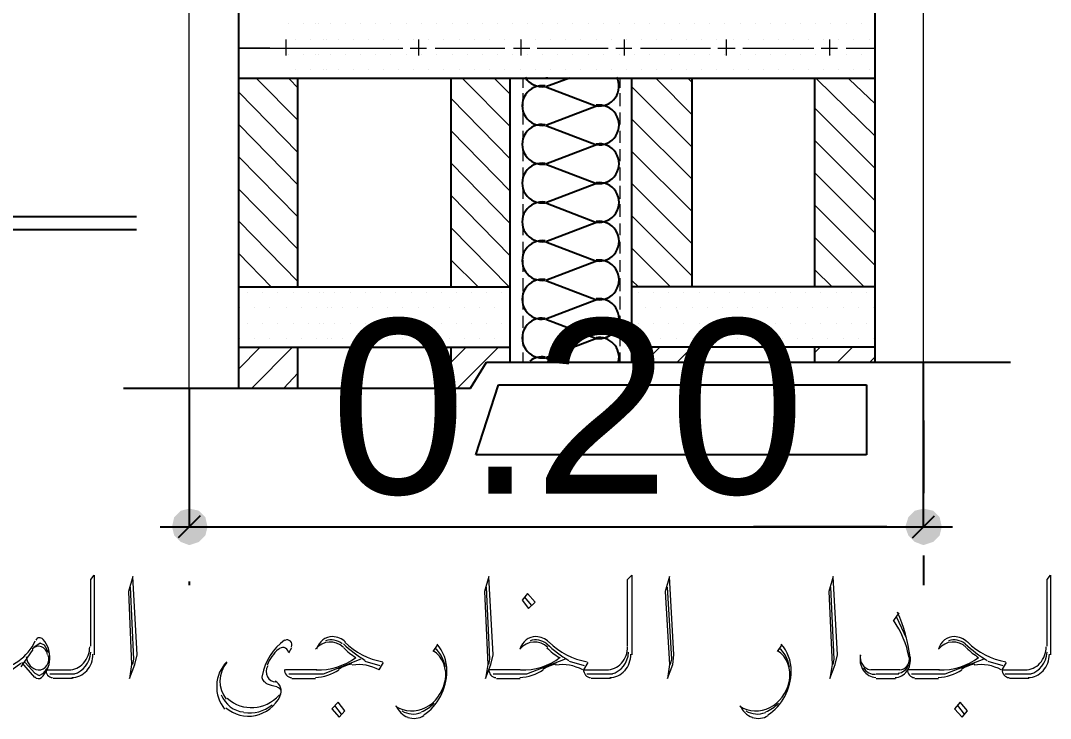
# Model space of a CAD drawing. Header units: inches. Extents: x -351 to 2582, y -266 to 144.
# Drawn here: x 229.573 to 231.222, y -52.474 to -51.357 of the extents above; entities that cross this region are included whole.
import ezdxf

# ---------------------------------------------------------------- set-up
doc = ezdxf.new("R2010")
doc.units = ezdxf.units.IN
doc.header["$MEASUREMENT"] = 0
doc.linetypes.add('HIDDEN2', pattern=[0.1875, 0.125, -0.0625])
doc.layers.add('PDF2_Geometry', color=7, linetype='Continuous')
doc.layers.add('WALL', color=7, linetype='Continuous')
doc.styles.get("Standard").update_dxf_attribs({"font": 'arial.ttf'})

# ---------------------------------------------------------------- blocks, each defined once
blk = doc.blocks.new('A$C5888202B')
at = {"layer": 'PDF2_Geometry', "lineweight": 18}
for p, q in [((-0.5752, -3.8923), (-0.5752, 0.0423)), ((0.6866, -3.848), (0.6866, -0.0021)), ((-0.4365, -3.3081), (-0.4901, -3.3081)), ((-0.4901, -3.3081), (-0.2083, -3.3081)), ((-0.4236, -3.3081), (-0.394, -3.3081)), ((-0.4088, -3.321), (-0.4088, -3.2933)), ((-0.1953, -3.3081), (-0.1676, -3.3081)), ((-0.1805, -3.321), (-0.1805, -3.2933)), ((-0.1528, -3.3081), (-0.0326, -3.3081)), ((-0.0178, -3.3081), (0.0099, -3.3081)), ((-0.0049, -3.321), (-0.0049, -3.2933)), ((0.0228, -3.3081), (0.1449, -3.3081)), ((0.1578, -3.3081), (0.1856, -3.3081)), ((0.1726, -3.321), (0.1726, -3.2933)), ((0.2003, -3.3081), (0.3205, -3.3081)), ((0.3335, -3.3081), (0.3631, -3.3081)), ((0.3483, -3.321), (0.3483, -3.2933)), ((0.376, -3.3081), (0.498, -3.3081)), ((0.511, -3.3081), (0.5387, -3.3081)), ((0.5258, -3.321), (0.5258, -3.2933)), ((0.5535, -3.3081), (0.6034, -3.3081)), ((-0.7445, -4.2215), (-0.7389, -4.2141)), ((-0.7445, -4.3361), (-0.7445, -4.2215)), ((-0.7389, -4.2141), (-0.7389, -4.3509)), ((-0.6724, -4.2159), (-0.6798, -4.2418)), ((-0.665, -4.3509), (-0.6724, -4.2159)), ((-0.0604, -4.2159), (-0.0678, -4.2418)), ((-0.053, -4.3509), (-0.0604, -4.2159)), ((0.1782, -4.2215), (0.1856, -4.2141)), ((0.1782, -4.3361), (0.1782, -4.2215)), ((0.1856, -4.2141), (0.1856, -4.3509)), ((0.2503, -4.2159), (0.2429, -4.2418)), ((0.2577, -4.3509), (0.2503, -4.2159)), ((0.5313, -4.2159), (0.5239, -4.2418)), ((0.5387, -4.3509), (0.5313, -4.2159)), ((0.8993, -4.2215), (0.9048, -4.2141)), ((0.8993, -4.3361), (0.8993, -4.2215)), ((0.9048, -4.2141), (0.9048, -4.3509)), ((-0.6798, -4.2418), (-0.6742, -4.3675)), ((-0.6705, -4.3583), (-0.6761, -4.2344)), ((-0.0678, -4.2418), (-0.0622, -4.3675)), ((-0.0585, -4.3583), (-0.0641, -4.2344)), ((0.0062, -4.2455), (-0.003, -4.2566)), ((0.0191, -4.2603), (0.0062, -4.2455)), ((0.2429, -4.2418), (0.2503, -4.3675)), ((0.254, -4.3583), (0.2466, -4.2344)), ((0.5239, -4.2418), (0.5295, -4.3675)), ((0.5332, -4.3583), (0.5276, -4.2344)), ((-0.003, -4.2566), (0.008, -4.2714)), ((0.0136, -4.2658), (0.0007, -4.251)), ((0.008, -4.2714), (0.0191, -4.2603)), ((0.6441, -4.2788), (0.6349, -4.2917)), ((0.6404, -4.2862), (0.657, -4.3213)), ((-0.8314, -4.3306), (-0.8425, -4.338)), ((-0.824, -4.3343), (-0.8314, -4.3306)), ((-0.8166, -4.3472), (-0.824, -4.3343)), ((-0.1491, -4.3343), (-0.1565, -4.3453)), ((0.4426, -4.3343), (0.4352, -4.3453)), ((-0.8443, -4.3416), (-0.8647, -4.3712)), ((-0.6687, -4.3675), (-0.665, -4.3509)), ((-0.4043, -4.3472), (-0.3987, -4.338)), ((-0.0567, -4.3675), (-0.053, -4.3509)), ((0.2558, -4.3675), (0.2577, -4.3509)), ((0.535, -4.3675), (0.5387, -4.3509)), ((-0.8647, -4.3657), (-0.8795, -4.3768)), ((-0.8406, -4.3897), (-0.8628, -4.3638)), ((-0.8573, -4.3638), (-0.8406, -4.3823)), ((-0.6779, -4.3916), (-0.6687, -4.3675)), ((-0.6742, -4.3675), (-0.6779, -4.3916)), ((-0.6724, -4.3675), (-0.6705, -4.3583)), ((-0.2804, -4.3583), (-0.3451, -4.3842)), ((-0.2471, -4.3694), (-0.273, -4.362)), ((-0.249, -4.3768), (-0.2416, -4.3638)), ((-0.0659, -4.3916), (-0.0567, -4.3675)), ((-0.0622, -4.3675), (-0.0659, -4.3916)), ((-0.0604, -4.3675), (-0.0585, -4.3583)), ((0.0709, -4.3583), (0.0044, -4.3842)), ((0.1042, -4.3694), (0.0783, -4.362)), ((0.1097, -4.3638), (0.1023, -4.3768)), ((0.2466, -4.3916), (0.2558, -4.3675)), ((0.2503, -4.3675), (0.2466, -4.3916)), ((0.2521, -4.3675), (0.254, -4.3583)), ((0.5258, -4.3916), (0.535, -4.3675)), ((0.5295, -4.3675), (0.5258, -4.3916)), ((0.5313, -4.3675), (0.5332, -4.3583)), ((0.7902, -4.3583), (0.7236, -4.3842)), ((0.8234, -4.3694), (0.7976, -4.362)), ((0.829, -4.3638), (0.8216, -4.3768)), ((-0.8406, -4.3823), (-0.8332, -4.386)), ((-0.8332, -4.386), (-0.8258, -4.3823)), ((-0.8258, -4.3823), (-0.8184, -4.3731)), ((-0.8221, -4.3768), (-0.7815, -4.3768)), ((-0.7722, -4.3842), (-0.8147, -4.3842)), ((-0.3562, -4.3768), (-0.4098, -4.3768)), ((-0.3451, -4.3842), (-0.4043, -4.3842)), ((-0.0067, -4.3768), (-0.0604, -4.3768)), ((0.0044, -4.3842), (-0.053, -4.3842)), ((0.1023, -4.3768), (0.143, -4.3768)), ((0.1523, -4.3842), (0.1079, -4.3842)), ((0.6459, -4.3768), (0.596, -4.3768)), ((0.6441, -4.3842), (0.6053, -4.3842)), ((0.7144, -4.3768), (0.6607, -4.3768)), ((0.7236, -4.3842), (0.6663, -4.3842)), ((0.8216, -4.3768), (0.8623, -4.3768)), ((0.8715, -4.3842), (0.8271, -4.3842)), ((-0.7759, -4.3916), (-0.8092, -4.3916)), ((-0.3987, -4.3916), (-0.358, -4.3916)), ((-0.0474, -4.3916), (-0.0067, -4.3916)), ((0.1486, -4.3916), (0.1153, -4.3916)), ((0.6053, -4.3916), (0.6386, -4.3916)), ((0.6718, -4.3916), (0.7125, -4.3916)), ((0.8678, -4.3916), (0.8345, -4.3916)), ((-0.3192, -4.4322), (-0.3303, -4.4433)), ((-0.3137, -4.4526), (-0.3248, -4.4378)), ((-0.3081, -4.447), (-0.3192, -4.4322)), ((0.7495, -4.4322), (0.7402, -4.4433)), ((0.7569, -4.4526), (0.7458, -4.4378)), ((0.7624, -4.447), (0.7495, -4.4322)), ((-0.3303, -4.4433), (-0.3174, -4.4581)), ((-0.3174, -4.4581), (-0.3081, -4.447)), ((0.7402, -4.4433), (0.7532, -4.4581)), ((0.7532, -4.4581), (0.7624, -4.447))]:
    blk.add_line(p, q, dxfattribs=at)
at = {"layer": 'PDF2_Geometry', "lineweight": 25}
for p, q in [((-0.4901, -3.8923), (-0.4901, 0.0423)), ((0.6034, -3.848), (0.6034, -0.0021)), ((-0.4051, -3.2655), (-0.4051, -3.2655)), ((-0.3792, -3.2655), (-0.3792, -3.2655)), ((-0.358, -3.2655), (-0.358, -3.2655)), ((-0.3533, -3.2655), (-0.3533, -3.2655)), ((-0.3322, -3.2655), (-0.3322, -3.2655)), ((-0.3063, -3.2655), (-0.3063, -3.2655)), ((-0.2804, -3.2655), (-0.2804, -3.2655)), ((-0.2545, -3.2655), (-0.2545, -3.2655)), ((-0.2286, -3.2655), (-0.2286, -3.2655)), ((-0.2027, -3.2655), (-0.2027, -3.2655)), ((-0.1768, -3.2655), (-0.1768, -3.2655)), ((-0.151, -3.2655), (-0.151, -3.2655)), ((-0.1232, -3.2655), (-0.1232, -3.2655)), ((-0.0973, -3.2655), (-0.0973, -3.2655)), ((-0.0715, -3.2655), (-0.0715, -3.2655)), ((-0.0456, -3.2655), (-0.0456, -3.2655)), ((-0.0197, -3.2655), (-0.0197, -3.2655)), ((0.0062, -3.2655), (0.0062, -3.2655)), ((0.0321, -3.2655), (0.0321, -3.2655)), ((0.058, -3.2655), (0.058, -3.2655)), ((0.0839, -3.2655), (0.0839, -3.2655)), ((0.1116, -3.2655), (0.1116, -3.2655)), ((0.1375, -3.2655), (0.1375, -3.2655)), ((0.1634, -3.2655), (0.1634, -3.2655)), ((0.1892, -3.2655), (0.1892, -3.2655)), ((0.2151, -3.2655), (0.2151, -3.2655)), ((0.241, -3.2655), (0.241, -3.2655)), ((0.2669, -3.2655), (0.2669, -3.2655)), ((0.2928, -3.2655), (0.2928, -3.2655)), ((0.3187, -3.2655), (0.3187, -3.2655)), ((0.3446, -3.2655), (0.3446, -3.2655)), ((0.3723, -3.2655), (0.3723, -3.2655)), ((0.3982, -3.2655), (0.3982, -3.2655)), ((0.4241, -3.2655), (0.4241, -3.2655)), ((0.45, -3.2655), (0.45, -3.2655)), ((0.4758, -3.2655), (0.4758, -3.2655)), ((0.5017, -3.2655), (0.5017, -3.2655)), ((0.5276, -3.2655), (0.5276, -3.2655)), ((0.5535, -3.2655), (0.5535, -3.2655)), ((0.5794, -3.2655), (0.5794, -3.2655)), ((-0.3921, -3.2933), (-0.3921, -3.2933)), ((-0.3663, -3.2933), (-0.3663, -3.2933)), ((-0.3451, -3.2933), (-0.3451, -3.2933)), ((-0.3385, -3.2933), (-0.3385, -3.2933)), ((-0.3192, -3.2933), (-0.3192, -3.2933)), ((-0.2933, -3.2933), (-0.2933, -3.2933)), ((-0.2674, -3.2933), (-0.2674, -3.2933)), ((-0.2416, -3.2933), (-0.2416, -3.2933)), ((-0.2157, -3.2933), (-0.2157, -3.2933)), ((-0.1898, -3.2933), (-0.1898, -3.2933)), ((-0.1639, -3.2933), (-0.1639, -3.2933)), ((-0.138, -3.2933), (-0.138, -3.2933)), ((-0.1103, -3.2933), (-0.1103, -3.2933)), ((-0.0844, -3.2933), (-0.0844, -3.2933)), ((-0.0585, -3.2933), (-0.0585, -3.2933)), ((-0.0326, -3.2933), (-0.0326, -3.2933)), ((-0.0067, -3.2933), (-0.0067, -3.2933)), ((0.0191, -3.2933), (0.0191, -3.2933)), ((0.045, -3.2933), (0.045, -3.2933)), ((0.0709, -3.2933), (0.0709, -3.2933)), ((0.0968, -3.2933), (0.0968, -3.2933)), ((0.1245, -3.2933), (0.1245, -3.2933)), ((0.1504, -3.2933), (0.1504, -3.2933)), ((0.1763, -3.2933), (0.1763, -3.2933)), ((0.2022, -3.2933), (0.2022, -3.2933)), ((0.2281, -3.2933), (0.2281, -3.2933)), ((0.254, -3.2933), (0.254, -3.2933)), ((0.2798, -3.2933), (0.2798, -3.2933)), ((0.3057, -3.2933), (0.3057, -3.2933)), ((0.3316, -3.2933), (0.3316, -3.2933)), ((0.3594, -3.2933), (0.3594, -3.2933)), ((0.3852, -3.2933), (0.3852, -3.2933)), ((0.4111, -3.2933), (0.4111, -3.2933)), ((0.437, -3.2933), (0.437, -3.2933)), ((0.4629, -3.2933), (0.4629, -3.2933)), ((0.4888, -3.2933), (0.4888, -3.2933)), ((0.5147, -3.2933), (0.5147, -3.2933)), ((0.5406, -3.2933), (0.5406, -3.2933)), ((0.5664, -3.2933), (0.5664, -3.2933)), ((0.5942, -3.2933), (0.5942, -3.2933)), ((-0.4051, -3.3192), (-0.4051, -3.3192)), ((-0.3792, -3.3192), (-0.3792, -3.3192)), ((-0.358, -3.3192), (-0.358, -3.3192)), ((-0.3533, -3.3192), (-0.3533, -3.3192)), ((-0.3322, -3.3192), (-0.3322, -3.3192)), ((-0.3063, -3.3192), (-0.3063, -3.3192)), ((-0.2804, -3.3192), (-0.2804, -3.3192)), ((-0.2545, -3.3192), (-0.2545, -3.3192)), ((-0.2286, -3.3192), (-0.2286, -3.3192)), ((-0.2027, -3.3192), (-0.2027, -3.3192)), ((-0.1768, -3.3192), (-0.1768, -3.3192)), ((-0.151, -3.3192), (-0.151, -3.3192)), ((-0.1232, -3.3192), (-0.1232, -3.3192)), ((-0.0973, -3.3192), (-0.0973, -3.3192)), ((-0.0715, -3.3192), (-0.0715, -3.3192)), ((-0.0456, -3.3192), (-0.0456, -3.3192)), ((-0.0197, -3.3192), (-0.0197, -3.3192)), ((0.0062, -3.3192), (0.0062, -3.3192)), ((0.0321, -3.3192), (0.0321, -3.3192)), ((0.058, -3.3192), (0.058, -3.3192)), ((0.0839, -3.3192), (0.0839, -3.3192)), ((0.1116, -3.3192), (0.1116, -3.3192)), ((0.1375, -3.3192), (0.1375, -3.3192)), ((0.1634, -3.3192), (0.1634, -3.3192)), ((0.1892, -3.3192), (0.1892, -3.3192)), ((0.2151, -3.3192), (0.2151, -3.3192)), ((0.241, -3.3192), (0.241, -3.3192)), ((0.2669, -3.3192), (0.2669, -3.3192)), ((0.2928, -3.3192), (0.2928, -3.3192)), ((0.3187, -3.3192), (0.3187, -3.3192)), ((0.3446, -3.3192), (0.3446, -3.3192)), ((0.3723, -3.3192), (0.3723, -3.3192)), ((0.3982, -3.3192), (0.3982, -3.3192)), ((0.4241, -3.3192), (0.4241, -3.3192)), ((0.45, -3.3192), (0.45, -3.3192)), ((0.4758, -3.3192), (0.4758, -3.3192)), ((0.5017, -3.3192), (0.5017, -3.3192)), ((0.5276, -3.3192), (0.5276, -3.3192)), ((0.5535, -3.3192), (0.5535, -3.3192)), ((0.5794, -3.3192), (0.5794, -3.3192)), ((-0.3921, -3.345), (-0.3921, -3.345)), ((-0.3663, -3.345), (-0.3663, -3.345)), ((-0.3451, -3.345), (-0.3451, -3.345)), ((-0.3385, -3.345), (-0.3385, -3.345)), ((-0.3192, -3.345), (-0.3192, -3.345)), ((-0.2933, -3.345), (-0.2933, -3.345)), ((-0.2674, -3.345), (-0.2674, -3.345)), ((-0.2416, -3.345), (-0.2416, -3.345)), ((-0.2157, -3.345), (-0.2157, -3.345)), ((-0.1898, -3.345), (-0.1898, -3.345)), ((-0.1639, -3.345), (-0.1639, -3.345)), ((-0.138, -3.345), (-0.138, -3.345)), ((-0.1103, -3.345), (-0.1103, -3.345)), ((-0.0844, -3.345), (-0.0844, -3.345)), ((-0.0585, -3.345), (-0.0585, -3.345)), ((-0.0326, -3.345), (-0.0326, -3.345)), ((-0.0067, -3.345), (-0.0067, -3.345)), ((0.0191, -3.345), (0.0191, -3.345)), ((0.045, -3.345), (0.045, -3.345)), ((0.0709, -3.345), (0.0709, -3.345)), ((0.0968, -3.345), (0.0968, -3.345)), ((0.1245, -3.345), (0.1245, -3.345)), ((0.1504, -3.345), (0.1504, -3.345)), ((0.1763, -3.345), (0.1763, -3.345)), ((0.2022, -3.345), (0.2022, -3.345)), ((0.2281, -3.345), (0.2281, -3.345)), ((0.254, -3.345), (0.254, -3.345)), ((0.2798, -3.345), (0.2798, -3.345)), ((0.3057, -3.345), (0.3057, -3.345)), ((0.3316, -3.345), (0.3316, -3.345)), ((0.3594, -3.345), (0.3594, -3.345)), ((0.3852, -3.345), (0.3852, -3.345)), ((0.4111, -3.345), (0.4111, -3.345)), ((0.437, -3.345), (0.437, -3.345)), ((0.4629, -3.345), (0.4629, -3.345)), ((0.4888, -3.345), (0.4888, -3.345)), ((0.5147, -3.345), (0.5147, -3.345)), ((0.5406, -3.345), (0.5406, -3.345)), ((0.5664, -3.345), (0.5664, -3.345)), ((0.5942, -3.345), (0.5942, -3.345)), ((-0.4901, -3.3598), (0.6034, -3.3598)), ((-0.3884, -3.7167), (-0.3884, -3.3598)), ((-0.1251, -3.7167), (-0.1251, -3.3598)), ((-0.0234, -3.848), (-0.0234, -3.3598)), ((0.0783, -3.3598), (0.0376, -3.3746)), ((0.0413, -3.3598), (0.0376, -3.3598)), ((0.1856, -3.848), (0.1856, -3.3598)), ((0.2891, -3.7167), (0.2891, -3.3598)), ((0.4999, -3.7167), (0.4999, -3.3598)), ((0.0376, -3.3746), (0.1245, -3.4079)), ((0.1245, -3.4079), (0.0376, -3.4412)), ((0.0376, -3.4412), (0.1245, -3.4745)), ((0.1245, -3.4745), (0.0376, -3.5078)), ((0.0376, -3.5078), (0.1245, -3.541)), ((0.1245, -3.541), (0.0376, -3.5743)), ((0.0376, -3.5743), (0.1245, -3.6076)), ((-0.6658, -3.5984), (-1.6228, -3.5984)), ((0.1245, -3.6076), (0.0376, -3.6409)), ((-0.6658, -3.6205), (-1.6228, -3.6205)), ((0.0376, -3.6409), (0.1245, -3.6742)), ((0.1245, -3.6742), (0.0376, -3.7074)), ((0.0376, -3.7074), (0.1245, -3.7407)), ((-0.4901, -3.7185), (-0.0234, -3.7185)), ((-0.4753, -3.7278), (-0.4753, -3.7278)), ((-0.4495, -3.7278), (-0.4495, -3.7278)), ((-0.4236, -3.7278), (-0.4236, -3.7278)), ((-0.3958, -3.7278), (-0.3958, -3.7278)), ((-0.3699, -3.7278), (-0.3699, -3.7278)), ((-0.3507, -3.7278), (-0.3507, -3.7278)), ((-0.3441, -3.7278), (-0.3441, -3.7278)), ((-0.3248, -3.7278), (-0.3248, -3.7278)), ((-0.2989, -3.7278), (-0.2989, -3.7278)), ((-0.273, -3.7278), (-0.273, -3.7278)), ((-0.2471, -3.7278), (-0.2471, -3.7278)), ((-0.2212, -3.7278), (-0.2212, -3.7278)), ((-0.1935, -3.7278), (-0.1935, -3.7278)), ((-0.1676, -3.7278), (-0.1676, -3.7278)), ((-0.1417, -3.7278), (-0.1417, -3.7278)), ((-0.1158, -3.7278), (-0.1158, -3.7278)), ((-0.0899, -3.7278), (-0.0899, -3.7278)), ((-0.0641, -3.7278), (-0.0641, -3.7278)), ((-0.0382, -3.7278), (-0.0382, -3.7278)), ((0.6034, -3.7185), (0.1856, -3.7185)), ((0.1966, -3.7278), (0.1966, -3.7278)), ((0.2225, -3.7278), (0.2225, -3.7278)), ((0.2484, -3.7278), (0.2484, -3.7278)), ((0.2743, -3.7278), (0.2743, -3.7278)), ((0.302, -3.7278), (0.302, -3.7278)), ((0.3279, -3.7278), (0.3279, -3.7278)), ((0.3538, -3.7278), (0.3538, -3.7278)), ((0.3797, -3.7278), (0.3797, -3.7278)), ((0.4056, -3.7278), (0.4056, -3.7278)), ((0.4315, -3.7278), (0.4315, -3.7278)), ((0.4574, -3.7278), (0.4574, -3.7278)), ((0.4832, -3.7278), (0.4832, -3.7278)), ((0.5091, -3.7278), (0.5091, -3.7278)), ((0.5369, -3.7278), (0.5369, -3.7278)), ((0.5627, -3.7278), (0.5627, -3.7278)), ((0.5886, -3.7278), (0.5886, -3.7278)), ((0.1245, -3.7407), (0.0376, -3.774)), ((-0.4883, -3.7537), (-0.4883, -3.7537)), ((-0.4624, -3.7537), (-0.4624, -3.7537)), ((-0.4365, -3.7537), (-0.4365, -3.7537)), ((-0.4088, -3.7537), (-0.4088, -3.7537)), ((-0.3829, -3.7537), (-0.3829, -3.7537)), ((-0.357, -3.7537), (-0.357, -3.7537)), ((-0.3377, -3.7537), (-0.3377, -3.7537)), ((-0.3311, -3.7537), (-0.3311, -3.7537)), ((-0.3118, -3.7537), (-0.3118, -3.7537)), ((-0.2859, -3.7537), (-0.2859, -3.7537)), ((-0.2601, -3.7537), (-0.2601, -3.7537)), ((-0.2342, -3.7537), (-0.2342, -3.7537)), ((-0.2083, -3.7537), (-0.2083, -3.7537)), ((-0.1805, -3.7537), (-0.1805, -3.7537)), ((-0.1547, -3.7537), (-0.1547, -3.7537)), ((-0.1288, -3.7537), (-0.1288, -3.7537)), ((-0.1029, -3.7537), (-0.1029, -3.7537)), ((-0.077, -3.7537), (-0.077, -3.7537)), ((-0.0511, -3.7537), (-0.0511, -3.7537)), ((-0.0252, -3.7537), (-0.0252, -3.7537)), ((0.2096, -3.7537), (0.2096, -3.7537)), ((0.2355, -3.7537), (0.2355, -3.7537)), ((0.2614, -3.7537), (0.2614, -3.7537)), ((0.2891, -3.7537), (0.2891, -3.7537)), ((0.315, -3.7537), (0.315, -3.7537)), ((0.3409, -3.7537), (0.3409, -3.7537)), ((0.3668, -3.7537), (0.3668, -3.7537)), ((0.3926, -3.7537), (0.3926, -3.7537)), ((0.4185, -3.7537), (0.4185, -3.7537)), ((0.4444, -3.7537), (0.4444, -3.7537)), ((0.4703, -3.7537), (0.4703, -3.7537)), ((0.4962, -3.7537), (0.4962, -3.7537)), ((0.5221, -3.7537), (0.5221, -3.7537)), ((0.5498, -3.7537), (0.5498, -3.7537)), ((0.5757, -3.7537), (0.5757, -3.7537)), ((0.6016, -3.7537), (0.6016, -3.7537)), ((-0.4753, -3.7814), (-0.4753, -3.7814)), ((-0.4495, -3.7814), (-0.4495, -3.7814)), ((-0.4236, -3.7814), (-0.4236, -3.7814)), ((-0.3958, -3.7814), (-0.3958, -3.7814)), ((-0.3699, -3.7814), (-0.3699, -3.7814)), ((-0.3507, -3.7814), (-0.3507, -3.7814)), ((-0.3441, -3.7814), (-0.3441, -3.7814)), ((-0.3248, -3.7814), (-0.3248, -3.7814)), ((-0.2989, -3.7814), (-0.2989, -3.7814)), ((-0.273, -3.7814), (-0.273, -3.7814)), ((-0.2471, -3.7814), (-0.2471, -3.7814)), ((-0.2212, -3.7814), (-0.2212, -3.7814)), ((-0.1935, -3.7814), (-0.1935, -3.7814)), ((-0.1676, -3.7814), (-0.1676, -3.7814)), ((-0.1417, -3.7814), (-0.1417, -3.7814)), ((-0.1158, -3.7814), (-0.1158, -3.7814)), ((-0.0899, -3.7814), (-0.0899, -3.7814)), ((-0.0641, -3.7814), (-0.0641, -3.7814)), ((-0.0382, -3.7814), (-0.0382, -3.7814)), ((0.0376, -3.774), (0.1245, -3.8073)), ((0.1966, -3.7814), (0.1966, -3.7814)), ((0.2225, -3.7814), (0.2225, -3.7814)), ((0.2484, -3.7814), (0.2484, -3.7814)), ((0.2743, -3.7814), (0.2743, -3.7814)), ((0.302, -3.7814), (0.302, -3.7814)), ((0.3279, -3.7814), (0.3279, -3.7814)), ((0.3538, -3.7814), (0.3538, -3.7814)), ((0.3797, -3.7814), (0.3797, -3.7814)), ((0.4056, -3.7814), (0.4056, -3.7814)), ((0.4315, -3.7814), (0.4315, -3.7814)), ((0.4574, -3.7814), (0.4574, -3.7814)), ((0.4832, -3.7814), (0.4832, -3.7814)), ((0.5091, -3.7814), (0.5091, -3.7814)), ((0.5369, -3.7814), (0.5369, -3.7814)), ((0.5627, -3.7814), (0.5627, -3.7814)), ((0.5886, -3.7814), (0.5886, -3.7814)), ((-0.4901, -3.8221), (-0.0234, -3.8221)), ((-0.4883, -3.8073), (-0.4883, -3.8073)), ((-0.4624, -3.8073), (-0.4624, -3.8073)), ((-0.4365, -3.8073), (-0.4365, -3.8073)), ((-0.4088, -3.8073), (-0.4088, -3.8073)), ((-0.3829, -3.8073), (-0.3829, -3.8073)), ((-0.357, -3.8073), (-0.357, -3.8073)), ((-0.3377, -3.8073), (-0.3377, -3.8073)), ((-0.3311, -3.8073), (-0.3311, -3.8073)), ((-0.3118, -3.8073), (-0.3118, -3.8073)), ((-0.2859, -3.8073), (-0.2859, -3.8073)), ((-0.2601, -3.8073), (-0.2601, -3.8073)), ((-0.2342, -3.8073), (-0.2342, -3.8073)), ((-0.2083, -3.8073), (-0.2083, -3.8073)), ((-0.1805, -3.8073), (-0.1805, -3.8073)), ((-0.1547, -3.8073), (-0.1547, -3.8073)), ((-0.1288, -3.8073), (-0.1288, -3.8073)), ((-0.1029, -3.8073), (-0.1029, -3.8073)), ((-0.077, -3.8073), (-0.077, -3.8073)), ((-0.0511, -3.8073), (-0.0511, -3.8073)), ((-0.0252, -3.8073), (-0.0252, -3.8073)), ((0.1245, -3.8073), (0.0376, -3.8406)), ((0.6034, -3.8221), (0.1856, -3.8221)), ((0.2096, -3.8073), (0.2096, -3.8073)), ((0.2355, -3.8073), (0.2355, -3.8073)), ((0.2614, -3.8073), (0.2614, -3.8073)), ((0.2891, -3.8073), (0.2891, -3.8073)), ((0.315, -3.8073), (0.315, -3.8073)), ((0.3409, -3.8073), (0.3409, -3.8073)), ((0.3668, -3.8073), (0.3668, -3.8073)), ((0.3926, -3.8073), (0.3926, -3.8073)), ((0.4185, -3.8073), (0.4185, -3.8073)), ((0.4444, -3.8073), (0.4444, -3.8073)), ((0.4703, -3.8073), (0.4703, -3.8073)), ((0.4962, -3.8073), (0.4962, -3.8073)), ((0.5221, -3.8073), (0.5221, -3.8073)), ((0.5498, -3.8073), (0.5498, -3.8073)), ((0.5757, -3.8073), (0.5757, -3.8073)), ((0.6016, -3.8073), (0.6016, -3.8073)), ((-0.3884, -3.8923), (-0.3884, -3.8239)), ((-0.1251, -3.8923), (-0.1251, -3.8239)), ((0.0376, -3.8406), (0.0561, -3.848)), ((0.2891, -3.848), (0.2891, -3.8239)), ((0.4999, -3.848), (0.4999, -3.8239)), ((-0.0918, -3.8923), (-0.0641, -3.848)), ((-0.0641, -3.848), (0.8364, -3.848)), ((0.6866, -4.1309), (0.6866, -3.848)), ((-0.688, -3.8923), (-0.0918, -3.8923)), ((-0.5752, -3.8923), (-0.5752, -4.1309)), ((-0.0826, -4.007), (-0.0437, -3.8868)), ((-0.0437, -3.8868), (0.5886, -3.8868)), ((0.5886, -3.8868), (0.5886, -4.007)), ((0.5886, -4.007), (-0.0826, -4.007)), ((-0.5752, -4.1309), (0.6866, -4.1309)), ((0.6238, -4.1309), (0.3945, -4.1309))]:
    blk.add_line(p, q, dxfattribs=at)
at = {"layer": 'PDF2_Geometry', "color": 8, "lineweight": 18, "true_color": 0x7f7f7f}
for p, q in [((-0.4587, -3.3617), (-0.3884, -3.4319)), ((-0.4032, -3.3617), (-0.3884, -3.3765)), ((-0.1047, -3.3617), (-0.0234, -3.443)), ((-0.0493, -3.3617), (-0.0234, -3.3876)), ((0.2281, -3.3617), (0.2891, -3.4227)), ((0.2835, -3.3617), (0.2891, -3.3672)), ((0.5036, -3.3617), (0.6034, -3.4597)), ((0.559, -3.3617), (0.6034, -3.4042)), ((0.1856, -3.3746), (0.2891, -3.4782)), ((-0.4901, -3.3839), (-0.3884, -3.4874)), ((-0.1251, -3.395), (-0.0234, -3.4985)), ((0.4999, -3.4116), (0.6034, -3.5152)), ((0.1856, -3.4301), (0.2891, -3.5336)), ((-0.4901, -3.4393), (-0.3884, -3.5429)), ((-0.1251, -3.4504), (-0.0234, -3.554)), ((0.4999, -3.4671), (0.6034, -3.5706)), ((0.1856, -3.4856), (0.2891, -3.5891)), ((-0.4901, -3.4948), (-0.3884, -3.5984)), ((-0.1251, -3.5059), (-0.0234, -3.6095)), ((0.4999, -3.5225), (0.6034, -3.6261)), ((-0.4901, -3.5503), (-0.3884, -3.6538)), ((0.1856, -3.541), (0.2891, -3.6446)), ((-0.1251, -3.5614), (-0.0234, -3.6649)), ((0.4999, -3.578), (0.6034, -3.6816)), ((-0.4901, -3.6058), (-0.3884, -3.7093)), ((0.1856, -3.5965), (0.2891, -3.7001)), ((-0.1251, -3.6168), (-0.0252, -3.7185)), ((0.4999, -3.6335), (0.5849, -3.7185)), ((-0.4901, -3.6612), (-0.4347, -3.7185)), ((0.1856, -3.652), (0.2521, -3.7185)), ((-0.1251, -3.6723), (-0.0789, -3.7185)), ((0.4999, -3.689), (0.5295, -3.7185)), ((-0.4901, -3.7167), (-0.4901, -3.7185)), ((0.1856, -3.7074), (0.1966, -3.7185)), ((-0.4901, -3.8591), (-0.4532, -3.8221)), ((-0.4679, -3.8923), (-0.3977, -3.8221)), ((-0.1251, -3.848), (-0.0992, -3.8221)), ((-0.114, -3.8923), (-0.0437, -3.8221)), ((0.2077, -3.848), (0.2336, -3.8221)), ((0.2632, -3.848), (0.2891, -3.8221)), ((0.4999, -3.8313), (0.5091, -3.8221)), ((0.5387, -3.848), (0.5646, -3.8221)), ((0.5942, -3.848), (0.6034, -3.8387)), ((-0.4125, -3.8923), (-0.3884, -3.8665))]:
    blk.add_line(p, q, dxfattribs=at)
at = {"layer": 'PDF2_Geometry', "color": 5, "lineweight": 13}
for p, q in [((-0.0012, -3.3765), (-0.0012, -3.3598)), ((0.1652, -3.3765), (0.1652, -3.3598)), ((-0.0012, -3.4079), (-0.0012, -3.3857)), ((0.1652, -3.4079), (0.1652, -3.3857)), ((-0.0012, -3.4393), (-0.0012, -3.419)), ((0.1652, -3.4393), (0.1652, -3.419)), ((-0.0012, -3.4708), (-0.0012, -3.4504)), ((0.1652, -3.4708), (0.1652, -3.4504)), ((-0.0012, -3.5022), (-0.0012, -3.4819)), ((0.1652, -3.5022), (0.1652, -3.4819)), ((-0.0012, -3.5355), (-0.0012, -3.5133)), ((0.1652, -3.5355), (0.1652, -3.5133)), ((-0.0012, -3.5669), (-0.0012, -3.5447)), ((0.1652, -3.5669), (0.1652, -3.5447)), ((-0.0012, -3.5984), (-0.0012, -3.5762)), ((0.1652, -3.5984), (0.1652, -3.5762)), ((-0.0012, -3.6298), (-0.0012, -3.6095)), ((0.1652, -3.6298), (0.1652, -3.6095)), ((-0.0012, -3.6612), (-0.0012, -3.6409)), ((0.1652, -3.6612), (0.1652, -3.6409)), ((-0.0012, -3.6927), (-0.0012, -3.6723)), ((0.1652, -3.6927), (0.1652, -3.6723)), ((-0.0012, -3.7259), (-0.0012, -3.7037)), ((0.1652, -3.7259), (0.1652, -3.7037)), ((-0.0012, -3.7574), (-0.0012, -3.7352)), ((0.1652, -3.7574), (0.1652, -3.7352)), ((-0.0012, -3.7888), (-0.0012, -3.7685)), ((0.1652, -3.7888), (0.1652, -3.7685)), ((-0.0012, -3.8202), (-0.0012, -3.7999)), ((0.1652, -3.8202), (0.1652, -3.7999)), ((-0.0012, -3.848), (-0.0012, -3.8313)), ((0.1652, -3.848), (0.1652, -3.8313))]:
    blk.add_line(p, q, dxfattribs=at)
at = {"layer": 'PDF2_Geometry', "color": 150, "linetype": 'HIDDEN2', "lineweight": -3}
for p, q in [((0.6866, -3.948), (0.6866, -4.2309)), ((-0.5752, -3.9923), (-0.5752, -4.2309))]:
    blk.add_line(p, q, dxfattribs=at)
at = {"layer": 'PDF2_Geometry', "color": 0, "linetype": 'ByBlock'}
for p, q in [((-0.5562, -4.1119), (-0.5942, -4.1499)), ((0.6676, -4.1499), (0.7056, -4.1119))]:
    blk.add_line(p, q, dxfattribs=at)
at = {"layer": 'PDF2_Geometry', "color": 150}
blk.add_line((-0.6252, -4.1309), (0.7366, -4.1309), dxfattribs=at)
at = {"layer": 'PDF2_Geometry', "lineweight": 25}
for centre, start, end in [((0.0312, -3.3404), 211.756, 278.7011), ((0.1292, -3.3737), 261.299, 27.5261), ((0.0312, -3.407), 81.2989, 278.7011), ((0.1292, -3.4403), 261.2989, 98.7011), ((0.0312, -3.4736), 81.2989, 278.7011), ((0.1292, -3.5068), 261.2989, 98.7011), ((0.0312, -3.5401), 81.2989, 278.7011), ((0.1292, -3.5734), 261.2989, 98.7011), ((0.0312, -3.6067), 81.2989, 278.7011), ((0.1292, -3.64), 261.2989, 98.7011), ((0.0312, -3.6732), 81.2989, 278.7011), ((0.1292, -3.7065), 261.2989, 98.7011), ((0.0312, -3.7398), 81.2989, 278.7011), ((0.1292, -3.7731), 261.2989, 98.7011), ((0.0312, -3.8064), 81.2989, 278.7011), ((0.1292, -3.8397), 348.1296, 98.7009), ((0.0312, -3.8729), 81.2991, 128.479)]:
    blk.add_arc(centre, 0.0342, start, end, dxfattribs=at)
at = {"layer": 'PDF2_Geometry', "lineweight": 18}
for centre, radius, start, end in [((0.3876, -4.3911), 0.2786, 7.6007, 24.1192), ((0.5037, -4.3832), 0.1605, 9.9047, 35.06), ((-0.407, -4.3333), 0.00828, 332.4035, 117.5965), ((-0.1177, -4.1162), 0.2893, 228.2613, 237.622), ((-0.2237, -4.2463), 0.1178, 224.3845, 260.7852), ((0.2318, -4.1162), 0.2893, 228.2613, 237.622), ((0.1276, -4.2463), 0.1178, 224.3845, 260.7852), ((0.951, -4.1162), 0.2893, 228.2613, 237.622), ((0.8468, -4.2463), 0.1178, 224.3845, 260.7852), ((-0.8378, -4.3573), 0.0212, 326.9515, 16.8721), ((-0.7882, -4.3373), 0.0419, 318.4151, 0.678), ((-0.7827, -4.3503), 0.0419, 318.4151, 0.678), ((-0.3684, -4.3994), 0.0794, 132.5116, 156.8832), ((-0.2281, -4.2562), 0.1163, 225.3503, 238.3713), ((0.1213, -4.2562), 0.1163, 225.3503, 238.3713), ((0.1363, -4.3373), 0.0419, 318.4151, 0.678), ((0.1418, -4.3503), 0.0419, 318.4151, 0.678), ((0.6097, -4.3592), 0.0321, 165.4137, 213.8808), ((0.8424, -4.2562), 0.1163, 225.3503, 238.3713), ((0.8555, -4.3373), 0.0419, 318.4151, 0.678), ((0.8611, -4.3503), 0.0419, 318.4151, 0.678), ((-0.4238, -4.3796), 0.0193, 149.2816, 206.8354), ((-0.3535, -4.2698), 0.107, 267.944, 307.0061), ((-0.2863, -4.4216), 0.0559, 99.7283, 125.2742), ((-0.2836, -4.4378), 0.0702, 60.3862, 99.3804), ((-0.0025, -4.2696), 0.1072, 268.0998, 307.162), ((0.065, -4.4216), 0.0559, 99.7283, 125.2742), ((0.0663, -4.4384), 0.0708, 60.687, 99.6812), ((0.6416, -4.3574), 0.021, 324.2817, 8.5235), ((0.717, -4.2698), 0.107, 267.944, 307.0061), ((0.7842, -4.4216), 0.0559, 99.7283, 125.2742), ((0.7855, -4.4384), 0.0708, 60.687, 99.6812), ((-0.8342, -4.3833), 0.0083, 219.0181, 308.2414), ((-0.4403, -4.3888), 0.0102, 162.7865, 250.2763), ((-0.3611, -4.3141), 0.0757, 271.9451, 304.6892), ((-0.0098, -4.3141), 0.0757, 271.9451, 304.6892), ((0.7094, -4.3141), 0.0757, 271.9451, 304.6892), ((-0.4086, -4.3081), 0.0983, 248.6951, 260.4815), ((-0.4255, -4.4147), 0.00831, 306.3172, 81.5994), ((-0.4367, -4.4128), 0.0195, 332.8668, 18.0756), ((-0.1926, -4.3945), 0.0525, 237.6108, 296.742), ((-0.2061, -4.3804), 0.0746, 293.643, 314.0923), ((0.3991, -4.3945), 0.0525, 237.6108, 296.742), ((0.3856, -4.3804), 0.0746, 293.643, 314.0923), ((-0.1907, -4.4158), 0.0367, 238.2876, 292.4585), ((-0.1889, -4.4287), 0.0313, 250.2085, 302.6244), ((0.4009, -4.4158), 0.0367, 238.2876, 292.4585), ((0.4028, -4.4287), 0.0313, 250.2085, 302.6244)]:
    blk.add_arc(centre, radius, start, end, dxfattribs=at)
for points in [[(-0.9078, -4.3764), (-0.879, -4.3735), (-0.8535, -4.3548), (-0.8398, -4.3267)], [(-0.8294, -4.3369), (-0.8348, -4.335), (-0.8408, -4.3365), (-0.845, -4.3409)], [(-0.8331, -4.3213), (-0.8355, -4.3216), (-0.8377, -4.3232), (-0.8391, -4.3257)], [(-0.8265, -4.3242), (-0.8282, -4.3221), (-0.8306, -4.3211), (-0.8331, -4.3213)], [(-0.8148, -4.3582), (-0.8141, -4.3456), (-0.8182, -4.3333), (-0.8261, -4.3245)], [(-0.4115, -4.3255), (-0.431, -4.3394), (-0.4448, -4.3614), (-0.4501, -4.3866)], [(-0.3104, -4.3383), (-0.3243, -4.3245), (-0.3457, -4.3257), (-0.3583, -4.341)], [(-0.3289, -4.3195), (-0.3412, -4.3192), (-0.3523, -4.3279), (-0.3564, -4.3411)], [(-0.3122, -4.3319), (-0.3204, -4.3252), (-0.331, -4.3233), (-0.3408, -4.3266)], [(-0.3066, -4.3291), (-0.3127, -4.323), (-0.3207, -4.3196), (-0.329, -4.3195)], [(-0.1325, -4.3786), (-0.1323, -4.3611), (-0.1384, -4.3444), (-0.1494, -4.3322)], [(0.0205, -4.3195), (0.0082, -4.3192), (-0.0029, -4.3279), (-0.007, -4.3411)], [(0.0409, -4.3383), (0.027, -4.3245), (0.0056, -4.3257), (-0.007, -4.341)], [(0.0391, -4.3319), (0.0309, -4.3252), (0.0203, -4.3233), (0.0105, -4.3266)], [(0.0429, -4.3291), (0.0367, -4.323), (0.0288, -4.3196), (0.0205, -4.3195)], [(0.4592, -4.3786), (0.4594, -4.3611), (0.4533, -4.3444), (0.4423, -4.3322)], [(0.7398, -4.3195), (0.7275, -4.3192), (0.7164, -4.3279), (0.7123, -4.3411)], [(0.7602, -4.3383), (0.7462, -4.3245), (0.7249, -4.3257), (0.7123, -4.341)], [(0.7584, -4.3319), (0.7501, -4.3252), (0.7395, -4.3233), (0.7298, -4.3266)], [(0.7621, -4.3291), (0.756, -4.323), (0.748, -4.3196), (0.7397, -4.3195)], [(-0.8187, -4.3502), (-0.8199, -4.344), (-0.8239, -4.3389), (-0.8294, -4.3369)], [(-0.7732, -4.3833), (-0.7576, -4.3796), (-0.746, -4.3645), (-0.7446, -4.3462)], [(-0.4123, -4.3382), (-0.4158, -4.3373), (-0.4194, -4.3387), (-0.4219, -4.3418)], [(-0.4048, -4.3461), (-0.406, -4.3421), (-0.4088, -4.3391), (-0.4123, -4.3382)], [(-0.1354, -4.396), (-0.1311, -4.3752), (-0.1396, -4.3538), (-0.1561, -4.3437)], [(-0.1352, -4.3715), (-0.1373, -4.359), (-0.1434, -4.3478), (-0.1524, -4.3399)], [(0.1513, -4.3833), (0.1669, -4.3796), (0.1785, -4.3645), (0.1799, -4.3462)], [(0.4562, -4.396), (0.4605, -4.3752), (0.4521, -4.3538), (0.4356, -4.3437)], [(0.4565, -4.3715), (0.4544, -4.359), (0.4483, -4.3478), (0.4393, -4.3399)], [(0.5777, -4.3507), (0.5762, -4.363), (0.5839, -4.3743), (0.5952, -4.3764)], [(0.8706, -4.3833), (0.8861, -4.3796), (0.8977, -4.3645), (0.8991, -4.3462)], [(-0.8553, -4.3544), (-0.8542, -4.3661), (-0.8456, -4.3754), (-0.8347, -4.3766)], [(-0.8346, -4.3768), (-0.8288, -4.3769), (-0.8234, -4.374), (-0.82, -4.3689)], [(-0.8297, -4.3901), (-0.8209, -4.3824), (-0.8155, -4.3708), (-0.8148, -4.3582)], [(-0.7826, -4.3768), (-0.773, -4.3768), (-0.7637, -4.3726), (-0.7569, -4.3651)], [(-0.5107, -4.3629), (-0.5211, -4.373), (-0.5274, -4.3873), (-0.5281, -4.4026)], [(-0.5104, -4.3642), (-0.5262, -4.3813), (-0.5267, -4.409), (-0.5117, -4.4268)], [(0.1419, -4.3768), (0.1515, -4.3768), (0.1608, -4.3726), (0.1676, -4.3651)], [(0.643, -4.3823), (0.651, -4.3815), (0.658, -4.376), (0.661, -4.3679)], [(0.6458, -4.3768), (0.6508, -4.3765), (0.6555, -4.3739), (0.6586, -4.3696)], [(0.6581, -4.3789), (0.6631, -4.3722), (0.6653, -4.3633), (0.6641, -4.3545)], [(0.8612, -4.3768), (0.8708, -4.3768), (0.88, -4.3726), (0.8868, -4.3651)], [(-0.8221, -4.3758), (-0.8222, -4.3795), (-0.8209, -4.383), (-0.8186, -4.3857)], [(-0.8186, -4.3857), (-0.8164, -4.3883), (-0.8133, -4.3897), (-0.8101, -4.3897)], [(-0.777, -4.3897), (-0.7674, -4.3898), (-0.7582, -4.3856), (-0.7513, -4.3781)], [(-0.441, -4.3883), (-0.4381, -4.3941), (-0.4324, -4.3975), (-0.4264, -4.3971)], [(-0.4117, -4.3758), (-0.4117, -4.3795), (-0.4104, -4.383), (-0.4082, -4.3857)], [(-0.4082, -4.3857), (-0.4059, -4.3883), (-0.4028, -4.3897), (-0.3996, -4.3897)], [(-0.1723, -4.4541), (-0.1479, -4.4387), (-0.1327, -4.4099), (-0.1325, -4.3785)], [(-0.0604, -4.3758), (-0.0604, -4.3795), (-0.0591, -4.383), (-0.0569, -4.3857)], [(-0.0569, -4.3857), (-0.0546, -4.3883), (-0.0515, -4.3897), (-0.0483, -4.3897)], [(0.1023, -4.3758), (0.1023, -4.3795), (0.1036, -4.383), (0.1059, -4.3857)], [(0.1059, -4.3857), (0.1081, -4.3883), (0.1112, -4.3897), (0.1144, -4.3897)], [(0.1475, -4.3897), (0.1571, -4.3898), (0.1663, -4.3856), (0.1731, -4.3781)], [(0.4193, -4.4541), (0.4437, -4.4387), (0.4589, -4.4099), (0.4592, -4.3785)], [(0.583, -4.3771), (0.5881, -4.3846), (0.5961, -4.3892), (0.6048, -4.3897)], [(0.5837, -4.373), (0.5884, -4.3806), (0.5961, -4.3847), (0.6041, -4.3841)], [(0.6379, -4.3897), (0.6457, -4.3896), (0.6531, -4.3857), (0.6581, -4.3789)], [(0.6589, -4.3758), (0.6589, -4.3795), (0.6601, -4.383), (0.6624, -4.3857)], [(0.6624, -4.3857), (0.6647, -4.3883), (0.6678, -4.3897), (0.671, -4.3897)], [(0.8216, -4.3758), (0.8216, -4.3795), (0.8229, -4.383), (0.8251, -4.3857)], [(0.8251, -4.3857), (0.8274, -4.3883), (0.8305, -4.3897), (0.8337, -4.3897)], [(0.8667, -4.3897), (0.8763, -4.3898), (0.8856, -4.3856), (0.8924, -4.3781)], [(-0.5281, -4.4026), (-0.5288, -4.4179), (-0.5238, -4.4328), (-0.5144, -4.444)], [(-0.4182, -4.4068), (-0.4198, -4.4018), (-0.4233, -4.398), (-0.4278, -4.3962)], [(-0.169, -4.4414), (-0.1523, -4.4331), (-0.1401, -4.4165), (-0.1359, -4.3965)], [(0.4227, -4.4414), (0.4393, -4.4331), (0.4516, -4.4165), (0.4558, -4.3965)], [(-0.5203, -4.4193), (-0.5134, -4.4362), (-0.4987, -4.4476), (-0.4821, -4.4488)], [(-0.5099, -4.4254), (-0.4832, -4.4488), (-0.445, -4.4465), (-0.4208, -4.42)], [(-0.4616, -4.455), (-0.4437, -4.4512), (-0.4281, -4.439), (-0.4188, -4.4215)], [(-0.5124, -4.4416), (-0.4979, -4.454), (-0.4795, -4.4588), (-0.4616, -4.455)], [(-0.4812, -4.45), (-0.4641, -4.4527), (-0.4468, -4.4479), (-0.4329, -4.4366)], [(-0.22, -4.4377), (-0.216, -4.4474), (-0.2086, -4.4548), (-0.1994, -4.4581)], [(0.3716, -4.4377), (0.3756, -4.4474), (0.3831, -4.4548), (0.3922, -4.4581)]]:
    blk.add_open_spline(points, degree=3, dxfattribs=at)
at = {"layer": 'PDF2_Geometry', "lineweight": -3}
for points in [[(-0.59, -4.1031), (-0.5752, -4.1309), (-0.6011, -4.1142)], [(-0.5752, -4.0994), (-0.59, -4.1031), (-0.5752, -4.1309)], [(-0.5752, -4.1309), (-0.5585, -4.1031), (-0.5752, -4.0994)], [(-0.5475, -4.1142), (-0.5752, -4.1309), (-0.5585, -4.1031)], [(0.6718, -4.1031), (0.6866, -4.1309), (0.6607, -4.1142)], [(0.6718, -4.1031), (0.6866, -4.1309), (0.6607, -4.1142)], [(0.6866, -4.0994), (0.6718, -4.1031), (0.6866, -4.1309)], [(0.6866, -4.0994), (0.6718, -4.1031), (0.6866, -4.1309)], [(0.6866, -4.1309), (0.7033, -4.1031), (0.6866, -4.0994)], [(0.6866, -4.1309), (0.7033, -4.1031), (0.6866, -4.0994)], [(0.7144, -4.1142), (0.6866, -4.1309), (0.7033, -4.1031)], [(0.7144, -4.1142), (0.6866, -4.1309), (0.7033, -4.1031)], [(-0.5752, -4.1309), (-0.6011, -4.1142), (-0.6048, -4.1309)], [(-0.5438, -4.1309), (-0.5475, -4.1142), (-0.5752, -4.1309)], [(0.6866, -4.1309), (0.6607, -4.1142), (0.6552, -4.1309)], [(0.6866, -4.1309), (0.6607, -4.1142), (0.6552, -4.1309)], [(0.7181, -4.1309), (0.7144, -4.1142), (0.6866, -4.1309)], [(0.7181, -4.1309), (0.7144, -4.1142), (0.6866, -4.1309)], [(-0.6048, -4.1309), (-0.6011, -4.1457), (-0.5752, -4.1309)], [(-0.6011, -4.1457), (-0.5752, -4.1309), (-0.59, -4.1567)], [(-0.5752, -4.1309), (-0.59, -4.1567), (-0.5752, -4.1623)], [(-0.5752, -4.1623), (-0.5585, -4.1567), (-0.5752, -4.1309)], [(-0.5585, -4.1567), (-0.5752, -4.1309), (-0.5475, -4.1457)], [(-0.5752, -4.1309), (-0.5475, -4.1457), (-0.5438, -4.1309)], [(0.6552, -4.1309), (0.6607, -4.1457), (0.6866, -4.1309)], [(0.6552, -4.1309), (0.6607, -4.1457), (0.6866, -4.1309)], [(0.6607, -4.1457), (0.6866, -4.1309), (0.6718, -4.1567)], [(0.6607, -4.1457), (0.6866, -4.1309), (0.6718, -4.1567)], [(0.6866, -4.1309), (0.6718, -4.1567), (0.6866, -4.1623)], [(0.6866, -4.1309), (0.6718, -4.1567), (0.6866, -4.1623)], [(0.6866, -4.1623), (0.7033, -4.1567), (0.6866, -4.1309)], [(0.7033, -4.1567), (0.6866, -4.1309), (0.7144, -4.1457)], [(0.6866, -4.1309), (0.7144, -4.1457), (0.7181, -4.1309)], [(0.6866, -4.1623), (0.7033, -4.1567), (0.6866, -4.1309)], [(0.7033, -4.1567), (0.6866, -4.1309), (0.7144, -4.1457)], [(0.6866, -4.1309), (0.7144, -4.1457), (0.7181, -4.1309)]]:
    blk.add_solid(points, dxfattribs=at)
at = {"layer": 'PDF2_Geometry', "color": 1}
blk.add_text('0.20', height=0.3, dxfattribs=at).set_placement((-0.3326, -4.074))

msp = doc.modelspace()

# ---------------------------------------------------------------- block references
at = {"layer": 'WALL', "color": 0, "ltscale": 0.5, "xscale": 0.932005603524069, "yscale": 0.932005603524069, "zscale": 0.932005603524069}
msp.add_blockref('A$C5888202B', (230.3792, -48.3176), dxfattribs=at)

doc.saveas('drawing.dxf')
